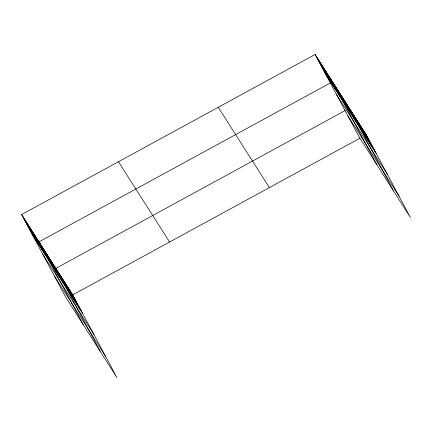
<?xml version="1.0" encoding="UTF-8"?>
<svg xmlns="http://www.w3.org/2000/svg" width="432" height="432" viewBox="0 0 432 432"><rect width="100%" height="100%" fill="white"/><g stroke="black" fill="none" stroke-linecap="round" stroke-linejoin="round"><path stroke-width="0.65" d="M21.6 214.564L72.749 294.851L116.894 377.53L65.745 297.243L21.6 214.564L315.106 54.47L366.255 134.757L410.4 217.436L359.251 137.149L315.106 54.47M345.265 110.5L55.868 268.358L100.013 351.038M347.614 109.22L349.375 108.259L393.52 190.944M72.749 294.851L359.797 138.278M364.489 135.718L366.255 134.757M325.031 73.062L376.18 153.349M336.323 94.208L387.472 174.496M347.96 115.997L399.109 196.29M218.246 107.298L269.395 187.585M118.454 161.73L169.603 242.017M31.525 233.156L82.674 313.443M42.822 254.302L93.965 334.595M54.454 276.097L105.602 356.384M364.954 132.716L374.884 151.308M363.658 130.68L373.583 149.272M362.356 128.644L372.287 147.236M361.06 126.603L370.985 145.195M359.759 124.567L369.689 143.159M358.463 122.526L368.388 141.118M357.167 120.49L367.092 139.082M355.865 118.449L365.791 137.041M354.569 116.413L364.495 135.005M353.268 114.377L363.199 132.97M351.972 112.336L361.897 130.928M350.671 110.3L360.601 128.893M348.073 106.223L358.004 124.816M346.777 104.182L356.702 122.774M345.481 102.146L355.406 120.739M344.18 100.111L354.11 118.703M342.884 98.069L352.809 116.662M341.582 96.034L351.513 114.626M340.286 93.992L350.212 112.585M338.985 91.957L348.916 110.549M337.689 89.921L347.614 108.513M336.393 87.88L346.318 106.472M335.092 85.844L345.017 104.436M333.796 83.803L343.721 102.395M376.645 164.446L332.494 81.767L38.988 241.861L83.138 324.54M331.16 79.666L341.086 98.258M329.821 77.566L339.746 96.158M328.482 75.465L338.407 94.057M327.143 73.364L337.073 91.957M325.809 71.269L335.734 89.861M324.47 69.169L334.395 87.761M323.131 67.068L333.061 85.66M321.791 64.967L331.722 83.56M320.458 62.867L330.383 81.459M319.118 60.766L329.044 79.358M317.779 58.666L327.71 77.258M316.445 56.57L326.371 75.163M71.447 292.815L81.378 311.407M70.151 290.774L80.077 309.366M68.85 288.738L78.781 307.33M67.554 286.697L77.479 305.289M66.258 284.661L76.183 303.253M64.957 282.625L74.882 301.217M63.661 280.584L73.586 299.176M62.359 278.548L72.29 297.14M61.063 276.507L70.988 295.099M59.762 274.471L69.692 293.063M58.466 272.43L68.391 291.022M57.164 270.394L67.095 288.986M54.572 266.317L64.498 284.909M53.271 264.281L63.202 282.874M51.975 262.24L61.9 280.832M50.674 260.204L60.604 278.797M49.378 258.163L59.303 276.755M48.076 256.127L58.007 274.72M46.78 254.092L56.705 272.684M45.484 252.05L55.409 270.643M44.183 250.015L54.113 268.607M42.887 247.973L52.812 266.566M41.585 245.938L51.516 264.53M40.289 243.902L50.215 262.494M37.654 239.76L47.579 258.352M36.315 237.659L46.24 256.252M34.976 235.564L44.906 254.156M33.637 233.464L43.567 252.056M32.303 231.363L42.228 249.955M30.964 229.262L40.889 247.855M29.624 227.162L39.555 245.754M28.291 225.061L38.216 243.653M26.951 222.961L36.877 241.553M25.612 220.865L35.543 239.458M24.273 218.765L34.204 237.357M22.939 216.664L32.864 235.256"/></g></svg>
